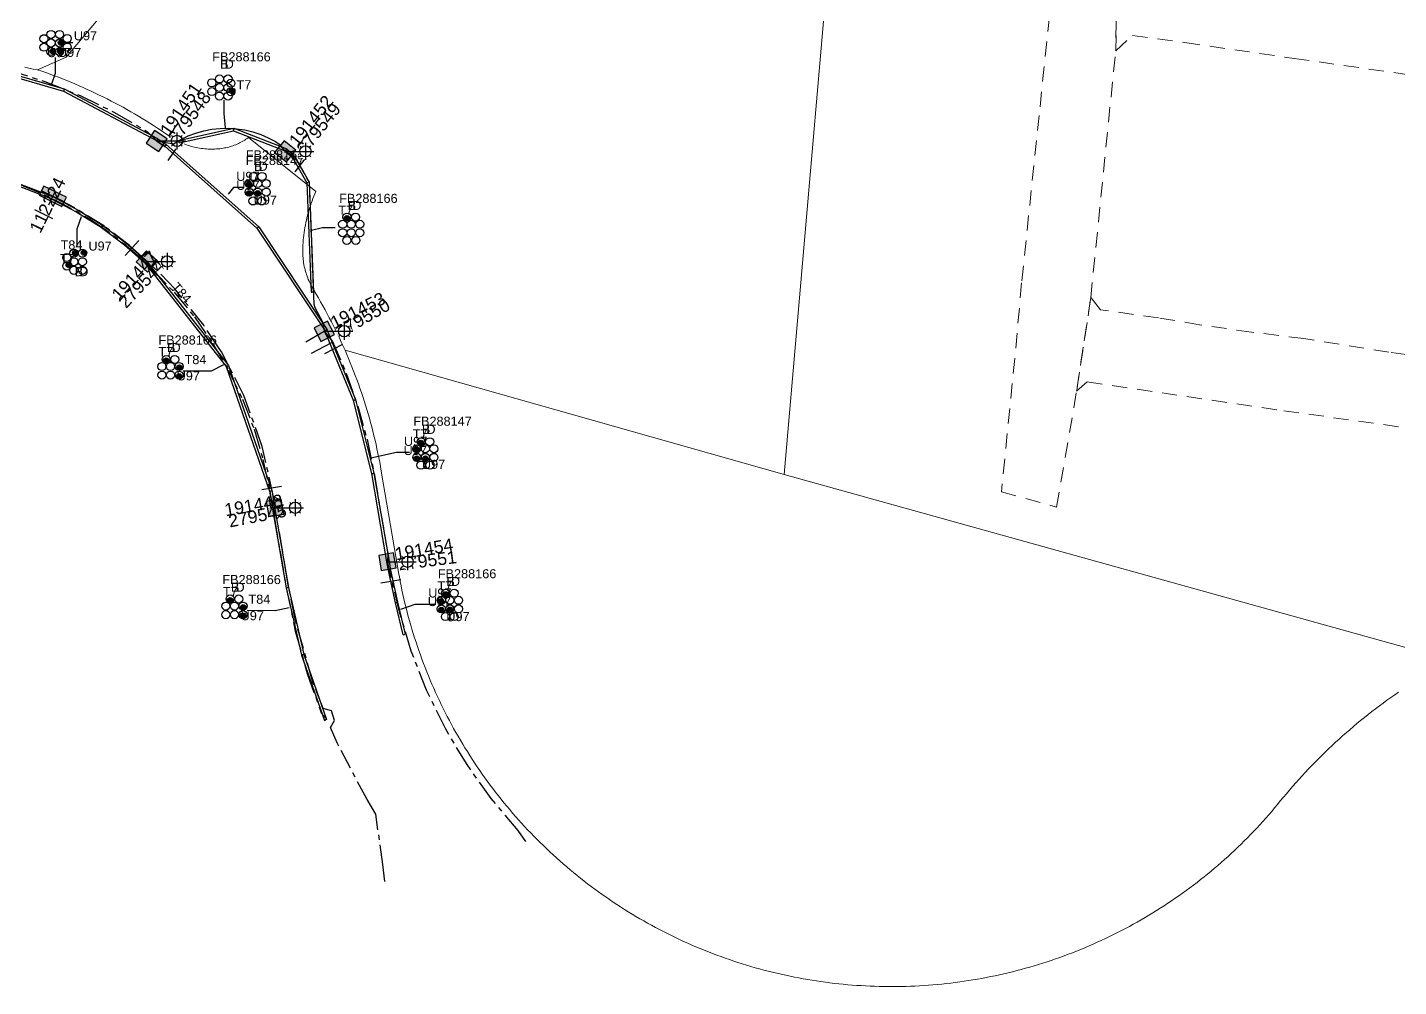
# Model space of a CAD drawing. Header units: metres. Extents: x 307635 to 308805, y 6256169 to 6257356.
# Drawn here: x 308078.3 to 308350.4, y 6256180.2 to 6256370.6 of the extents above; entities that cross this region are included whole.
import ezdxf
from ezdxf.enums import TextEntityAlignment as Align

# ---------------------------------------------------------------- set-up
doc = ezdxf.new("R2010")
doc.units = ezdxf.units.M
for name, pattern in [('Cable Exist UG', [7, 4, -1, 1, -1]), ('Dash', [5, 3, -2]), ('DASHED', [19.05, 12.7, -6.35])]:
    doc.linetypes.add(name, pattern=pattern)
doc.layers.get('0').update_dxf_attribs({"color": 6})
doc.layers.get('Defpoints').update_dxf_attribs({"color": 250})
for name, color, linetype, lineweight in [('Cadastre Developer_SP_EXT', 98, 'Continuous', 15), ('Cadastre Land Parcels_SP_EXT', 118, 'Continuous', 15), ('Mains_LV_EXT', 163, 'Continuous', 25), ('Mains_SL_EXT', 131, 'Continuous', 25)]:
    doc.layers.add(name, color=color, linetype=linetype, lineweight=lineweight)
for name, color, linetype in [('Duct_SP_EXT', 30, 'Continuous'), ('Equip_SP_SL_EXT', 7, 'Continuous'), ('SupportsUG_SP_LV_EXT', 7, 'Continuous'), ('SupportsUG_SP_LV_SL_EXT', 7, 'Continuous')]:
    doc.layers.add(name, color=color, linetype=linetype)
doc.layers.add('UNKNOWN_FEATURES', color=1, linetype='DASHED', plot=False)
doc.styles.add('COLUMN_LABEL', font='arial.ttf', dxfattribs={"height": 2})
doc.styles.add('iecARIAL', font='arial.ttf', dxfattribs={"height": 2})
doc.styles.add('POLE_LABEL', font='arial.ttf', dxfattribs={"height": 2})
doc.styles.add('SL_LABEL', font='arial.ttf', dxfattribs={"height": 2})
doc.styles.get("Standard").update_dxf_attribs({"font": 'arial.ttf'})

# ---------------------------------------------------------------- blocks, each defined once
blk = doc.blocks.new('COLUMN_EXT')
blk.add_hatch(color=256).paths.add_polyline_path([(1.5, -1.5), (1.5, 1.5), (-1.5, 1.5), (-1.5, -1.5)])
blk.add_lwpolyline([(1.5, 1.5), (-1.5, 1.5), (-1.5, -1.5), (1.5, -1.5)], close=True)
at = {"layer": 'Defpoints', "flags": 128}
for points in [[(0, 0), (0, -2)], [(2, -4), (-2, -4)]]:
    blk.add_lwpolyline(points, dxfattribs=at)
at = {"flags": 9}
for tag, style, p in [('STRUCTURE_PLANT_NUMBER', 'POLE_LABEL', (-1.81, -0.03)), ('STREET_CODE', 'COLUMN_LABEL', (-1.81, 0.2))]:
    blk.add_attdef(tag, text='', height=0.2, rotation=180, dxfattribs=dict(at, style=style)).set_placement(p, align=Align.MIDDLE_LEFT)
for tag, p in [('COLUMN_TYPE', (-1.81, 0.4)), ('STREETNAME', (-1.81, 1.6)), ('OWNED_BY', (-1.81, 0.6)), ('LOCATION', (-1.81, 1.4)), ('SUBURB', (-1.81, 1.8)), ('LEGEND', (-1.81, 1.2)), ('USAGE', (-1.81, 1)), ('NOTES', (-1.81, 2)), ('STATE', (-1.81, 0.8))]:
    blk.add_attdef(tag, text='', height=0.2, rotation=180, dxfattribs=at).set_placement(p, align=Align.MIDDLE_LEFT)
at = {"flags": 1}
blk.add_attdef('Z', (-1.81, 2.35), '', height=0.2, rotation=180, dxfattribs=at)
at = {"style": 'COLUMN_LABEL', "width": 0.9, "flags": 8}
blk.add_attdef('ASSET_NUM', text='', height=2, rotation=270, dxfattribs=at).set_placement((2, -4), align=Align.MIDDLE_LEFT)
blk = doc.blocks.new('PILLAR_EXT')
blk.add_hatch(color=256).paths.add_polyline_path([(2.5, -1), (2.5, 1), (-2.5, 1), (-2.5, -1)])
for p, q in [((2.5, 0), (-2.5, 0)), ((0, -1), (0, 1))]:
    blk.add_line(p, q)
at = {"ltscale": 10}
blk.add_line((-2.5, 0), (2.5, 0), dxfattribs=at)
blk.add_lwpolyline([(2.5, 1), (1.25, 1), (-1.25, 1), (-2.5, 1), (-2.5, -1), (2.5, -1)], close=True)
at = {"layer": 'Defpoints'}
for p, q in [((0, 0), (0, -2)), ((2, -4), (-2, -4))]:
    blk.add_line(p, q, dxfattribs=at)
for tag, p, flags in [('SUPPORT_TYPE', (0, 0.6), 9), ('STREETNAME', (0, 1.8), 9), ('OWNED_BY', (0, 0.2), 9), ('LOCATION', (0, 1.2), 9), ('SUBURB', (0, 2), 1), ('LEGEND', (0, 1), 9), ('PARENT', (0, 1.6), 9), ('USAGE', (0, 0.8), 9), ('NOTES', (0, 1.4), 9), ('STATE', (0, 0.4), 9)]:
    blk.add_attdef(tag, p, '', height=0.2, rotation=180, dxfattribs=dict(flags=flags))
at = {"width": 0.9, "flags": 8}
blk.add_attdef('ASSET_NUM', text='', height=2, rotation=270, dxfattribs=at).set_placement((2, -4), align=Align.MIDDLE_LEFT)
blk = doc.blocks.new('DUCT_EXT')
blk.add_circle((0, 0.8), 0.8)
at = {"flags": 1}
blk.add_attdef('Z', (0, 0), '', height=0.2, dxfattribs=at)
at = {"flags": 9}
for tag, p in [('DUCT_CODE', (0, 0)), ('XSECT_TYPE', (0, -0.2)), ('STATE', (0, -0.6)), ('FB_REFERENCE', (0, -0.4)), ('NOTES', (0, -0.8))]:
    blk.add_attdef(tag, text='', height=0.2, dxfattribs=at).set_placement(p, align=Align.MIDDLE_LEFT)
blk = doc.blocks.new('SL_LANTERN_EXT')
at = {"flags": 9}
for tag, p in [('LRATECODE', (-7.4, 0)), ('LOUTREACHVOCAB', (-7.2, 0)), ('LOUTREACH', (-7, 0)), ('LANTNUMBER', (-6.6, 0)), ('LNEW', (-6.4, 0)), ('LMASTVOCAB', (-6.2, 0)), ('LMAST', (-6, 0)), ('LLAMPVOCAB', (-5.8, 0)), ('LLAMP', (-5.6, 0)), ('LEXIST', (-5.4, 0)), ('LCHARGE3PERCENT', (-5.2, 0)), ('LCHARGE3', (-5, 0)), ('LCHARGE2PERCENT', (-4.8, 0)), ('LCHARGE2', (-4.6, 0)), ('LCHARGE1PERCENT', (-4.4, 0)), ('LCHARGE1', (-4.2, 0)), ('LCATEGORY', (-4, 0)), ('LBRACKETVOCAB', (-3.8, 0)), ('LBRACKET', (-3.6, 0)), ('LKINGHEIGHT', (-3.4, 0)), ('CREPLACE', (-3.2, 0)), ('CREMOVE', (-3, 0)), ('CNUMBER', (-2.8, 0)), ('CNEW', (-2.6, 0)), ('CEXIST', (-2.4, 0)), ('USAGE', (-2.2, 0)), ('STATE', (-2, 0)), ('OWNED_BY', (-1.8, 0)), ('ORIENTATION', (-1.6, 0)), ('OPERATING_VOLTAGE', (-1.4, 0)), ('NO_PHASES', (-1.2, 0)), ('LANTERN_TYPE', (-1, 0)), ('LANTERN_PURPOSE', (-0.8, 0)), ('CONTROL_TYPE', (-0.6, 0)), ('CONSTRUCTED_VOLTAGE', (-0.4, 0))]:
    blk.add_attdef(tag, text='', height=0.001, rotation=270, dxfattribs=at).set_placement(p, align=Align.MIDDLE_LEFT)
at = {"style": 'SL_LABEL', "flags": 9}
blk.add_attdef('STREET_CODE', text='', height=0.001, rotation=270, dxfattribs=at).set_placement((0, 0), align=Align.MIDDLE_LEFT)
at = {"flags": 1}
blk.add_attdef('Z', (0, 0), '', height=0.001, rotation=270, dxfattribs=at)
at = {"width": 0.9}
blk.add_attdef('LNUMBER', text='', height=1, dxfattribs=at).set_placement((7, -1), align=Align.MIDDLE_LEFT)
at = {"flags": 9}
for tag, p in [('LREMOVE', (0, -7.6)), ('LREPLACE', (0, -7.8)), ('LTYPE', (0, -8)), ('LTYPEVOCAB', (0, -8.2)), ('LEGEND', (0, -8.4)), ('SUBURB', (0, -8.6)), ('STREETNAME', (0, -8.8)), ('LOCATION', (0, -9)), ('NOTES', (0, -9.2)), ('MAINTAINED_BY', (0, -9.86))]:
    blk.add_attdef(tag, text='', height=0.001, dxfattribs=at).set_placement(p, align=Align.MIDDLE_LEFT)
blk.add_attdef('OPERATED_BY', (0, -9.61), '', height=0.001, dxfattribs=at)
blk.add_wipeout([(5.69, 0), (5.06, -1.06), (4, -1.69), (2.94, -1.06), (2.31, 0), (2.94, 1.06), (4, 1.69), (5.06, 1.06)])
for p, q in [((0, 0), (4, 0)), ((2.94, 1.06), (3.2, 0.8)), ((4, 1.69), (4, 0)), ((5.06, 1.06), (4.8, 0.8)), ((2.94, -1.06), (3.2, -0.8)), ((4, 0), (5.69, 0)), ((4, 0), (4, -1.69)), ((5.06, -1.06), (4.8, -0.8))]:
    blk.add_line(p, q)
blk.add_circle((4, 0), 1.12)
blk = doc.blocks.new('CABLE_LARGE_EXT')
h = blk.add_hatch(color=256)
edge = h.paths.add_edge_path()
edge.add_arc((0, 0.55), 0.55, 0, 360)
blk.add_circle((0, 0.55), 0.55)
at = {"flags": 1}
blk.add_attdef('Z', (0, 0), '', height=0.2, dxfattribs=at)
at = {"flags": 9}
for tag, p in [('COND_CODE', (0, 0)), ('STATE', (0, -0.4)), ('XSECT_SIZE', (0, -0.6)), ('FB_REFERENCE', (0, -0.2)), ('NOTES', (0, -0.8))]:
    blk.add_attdef(tag, text='', height=0.2, dxfattribs=at).set_placement(p, align=Align.MIDDLE_LEFT)

msp = doc.modelspace()

# ---------------------------------------------------------------- linework, layer by layer
at = {"layer": 'Cadastre Developer_SP_EXT', "linetype": 'Dash'}
for points in [[(308285.34, 6256416.3), (308282.12, 6256382.68), (308279.04, 6256353.11), (308275.56, 6256319.85), (308274.22, 6256304.86), (308271.55, 6256278.36), (308282.52, 6256275.35), (308286.5, 6256298.5), (308289.29, 6256316.96), (308294.23, 6256365.95), (308294.7, 6256386.5), (308298.78, 6256414.31), (308285.34, 6256416.3)], [(308410.34, 6256367.48), (308397.01, 6256369.37), (308388.65, 6256370.51), (308369.91, 6256373.12), (308332.97, 6256378.47), (308297.24, 6256383.62), (308294.7, 6256386.5), (308294.23, 6256365.95), (308297.58, 6256368.97), (308307.95, 6256367.56), (308329.63, 6256364.42), (308401.64, 6256354.17), (308410.34, 6256367.48)], [(308386.83, 6256282.65), (308390.25, 6256303.46), (308386.57, 6256300.98), (308348.43, 6256306.13), (308331.57, 6256308.81), (308321.2, 6256310.08), (308310.89, 6256311.55), (308302.73, 6256312.89), (308291.22, 6256314.53), (308289.29, 6256316.96), (308286.48, 6256298.34), (308288.59, 6256300.21), (308327.58, 6256294.47), (308383.2, 6256286.74), (308386.83, 6256282.65)]]:
    msp.add_lwpolyline(points, close=True, dxfattribs=at)
at = {"layer": 'Cadastre Land Parcels_SP_EXT', "linetype": 'Continuous'}
for points in [[(308077.77, 6256362.68), (308078.61, 6256362.49), (308079.45, 6256362.31), (308080.28, 6256362.13), (308085.97, 6256364.66), (308094.47, 6256374.7), (308101.05, 6256384.63), (308104.13, 6256390.84), (308110.31, 6256402.62), (308120.25, 6256418.14), (308126.66, 6256422.46), (308135.45, 6256423.76), (308145.2, 6256422.71), (308149.56, 6256417.03), (308155.01, 6256435.64), (308155.01, 6256435.64), (308094.84, 6256444.57), (308096.57, 6256456.38), (308056.78, 6256462.31)], [(308094.47, 6256374.7), (308085.97, 6256364.66), (308080.28, 6256362.13), (308081.13, 6256361.88), (308081.97, 6256361.59), (308082.8, 6256361.29), (308083.63, 6256360.99), (308084.45, 6256360.67), (308085.28, 6256360.35), (308086.1, 6256360.03), (308086.92, 6256359.69), (308087.73, 6256359.35), (308088.55, 6256359), (308089.36, 6256358.65), (308090.16, 6256358.28), (308090.96, 6256357.91), (308091.77, 6256357.54), (308092.56, 6256357.15), (308093.35, 6256356.76), (308094.15, 6256356.37), (308094.93, 6256355.96), (308095.71, 6256355.55), (308096.49, 6256355.14), (308097.27, 6256354.71), (308098.04, 6256354.28), (308098.81, 6256353.84), (308099.57, 6256353.4), (308100.33, 6256352.95), (308101.09, 6256352.49), (308101.84, 6256352.03), (308102.59, 6256351.56), (308103.34, 6256351.08), (308104.08, 6256350.59), (308104.82, 6256350.1), (308105.55, 6256349.61), (308106.27, 6256349.11), (308106.55, 6256348.92), (308106.84, 6256348.73), (308107.12, 6256348.56), (308107.41, 6256348.39), (308107.71, 6256348.22), (308108, 6256348.06), (308108.31, 6256347.91), (308108.61, 6256347.77), (308108.92, 6256347.63), (308109.23, 6256347.5), (308109.54, 6256347.38), (308109.86, 6256347.27), (308110.18, 6256347.16), (308110.5, 6256347.06), (308110.82, 6256346.96), (308111.15, 6256346.88), (308111.48, 6256346.8), (308111.8, 6256346.72), (308112.13, 6256346.66), (308112.47, 6256346.6), (308112.8, 6256346.55), (308113.13, 6256346.51), (308113.47, 6256346.48), (308113.81, 6256346.45), (308114.14, 6256346.43), (308114.48, 6256346.42), (308114.81, 6256346.41), (308115.15, 6256346.42), (308115.49, 6256346.43), (308115.82, 6256346.44), (308116.16, 6256346.47), (308116.5, 6256346.5), (308116.83, 6256346.54), (308117.12, 6256346.59), (308117.4, 6256346.64), (308117.68, 6256346.69), (308117.97, 6256346.76), (308118.25, 6256346.83), (308118.53, 6256346.9), (308118.8, 6256346.99), (308119.08, 6256347.08), (308119.35, 6256347.18), (308119.62, 6256347.28), (308119.89, 6256347.4), (308120.15, 6256347.51), (308120.41, 6256347.64), (308120.67, 6256347.77), (308120.92, 6256347.91), (308121.17, 6256348.05), (308121.42, 6256348.21), (308121.66, 6256348.36), (308121.9, 6256348.53), (308122.14, 6256348.7), (308135.5, 6256337.99), (308135.31, 6256337.53), (308135.12, 6256337.07), (308134.94, 6256336.61), (308134.77, 6256336.14), (308134.6, 6256335.67), (308134.45, 6256335.19), (308134.3, 6256334.72), (308134.15, 6256334.24), (308134.02, 6256333.76), (308133.89, 6256333.28), (308133.77, 6256332.79), (308133.66, 6256332.31), (308133.55, 6256331.82), (308133.46, 6256331.33), (308133.37, 6256330.84), (308133.29, 6256330.35), (308133.22, 6256329.86), (308133.15, 6256329.36), (308133.09, 6256328.87), (308133.04, 6256328.37), (308133, 6256327.87), (308132.97, 6256327.37), (308132.94, 6256326.88), (308132.93, 6256326.53), (308132.92, 6256326.19), (308132.93, 6256325.85), (308132.94, 6256325.51), (308132.96, 6256325.17), (308132.99, 6256324.83), (308133.02, 6256324.49), (308133.06, 6256324.15), (308133.11, 6256323.81), (308133.17, 6256323.48), (308133.24, 6256323.14), (308133.31, 6256322.81), (308133.39, 6256322.48), (308133.48, 6256322.15), (308133.58, 6256321.82), (308133.68, 6256321.49), (308133.79, 6256321.17), (308133.91, 6256320.85), (308134.03, 6256320.53), (308134.17, 6256320.22), (308134.31, 6256319.91), (308134.45, 6256319.6), (308134.61, 6256319.29), (308134.77, 6256318.99), (308134.93, 6256318.7), (308135.11, 6256318.4), (308135.57, 6256317.63), (308136.03, 6256316.86), (308136.47, 6256316.08), (308136.92, 6256315.31), (308137.35, 6256314.52), (308137.78, 6256313.73), (308138.2, 6256312.94), (308138.62, 6256312.15), (308139.02, 6256311.35), (308139.42, 6256310.54), (308139.82, 6256309.74), (308140.2, 6256308.93), (308140.58, 6256308.12), (308140.95, 6256307.3), (308141.32, 6256306.48), (308228.43, 6256281.82), (308240.68, 6256422.93)], [(308352.79, 6256406.29), (308337.96, 6256408.49), (308323.14, 6256410.69), (308308.31, 6256412.89), (308288.5, 6256415.83), (308240.68, 6256422.93), (308228.43, 6256281.82), (308360.83, 6256244.98)], [(308360.83, 6256244.98), (308228.43, 6256281.82), (308141.32, 6256306.48), (308141.67, 6256305.66), (308142.03, 6256304.83), (308142.37, 6256304.01), (308142.7, 6256303.18), (308143.03, 6256302.34), (308143.35, 6256301.5), (308143.67, 6256300.66), (308143.97, 6256299.82), (308144.27, 6256298.97), (308144.56, 6256298.13), (308144.85, 6256297.28), (308145.12, 6256296.42), (308145.39, 6256295.57), (308145.65, 6256294.71), (308145.91, 6256293.85), (308146.15, 6256292.99), (308146.39, 6256292.12), (308146.62, 6256291.26), (308146.85, 6256290.39), (308147.06, 6256289.52), (308147.27, 6256288.65), (308147.47, 6256287.77), (308147.66, 6256286.9), (308147.85, 6256286.02), (308148.03, 6256285.14), (308148.2, 6256284.26), (308148.36, 6256283.38), (308148.51, 6256282.49), (308151.79, 6256263.23), (308151.94, 6256262.36), (308152.1, 6256261.48), (308152.27, 6256260.6), (308152.44, 6256259.73), (308152.62, 6256258.86), (308152.81, 6256257.99), (308153.01, 6256257.12), (308153.21, 6256256.25), (308153.42, 6256255.38), (308153.65, 6256254.52), (308153.87, 6256253.66), (308154.11, 6256252.8), (308154.35, 6256251.94), (308154.6, 6256251.09), (308154.86, 6256250.23), (308155.13, 6256249.38), (308155.4, 6256248.53), (308155.69, 6256247.69), (308155.97, 6256246.85), (308156.27, 6256246.01), (308156.58, 6256245.17), (308156.89, 6256244.33), (308157.21, 6256243.5), (308157.53, 6256242.67), (308157.87, 6256241.85), (308158.21, 6256241.02), (308158.56, 6256240.2), (308158.92, 6256239.38), (308159.28, 6256238.57), (308159.65, 6256237.76), (308160.03, 6256236.95), (308160.41, 6256236.15), (308160.81, 6256235.35), (308161.2, 6256234.55), (308161.61, 6256233.76), (308162.03, 6256232.97), (308162.45, 6256232.19), (308162.87, 6256231.4), (308163.31, 6256230.63), (308163.75, 6256229.85), (308164.2, 6256229.08), (308164.66, 6256228.32), (308165.12, 6256227.55), (308165.59, 6256226.8), (308166.06, 6256226.04), (308166.55, 6256225.29), (308167.04, 6256224.55), (308167.53, 6256223.81), (308168.04, 6256223.07), (308168.55, 6256222.34), (308169.06, 6256221.62), (308169.58, 6256220.89), (308170.11, 6256220.18), (308170.65, 6256219.46), (308171.19, 6256218.76), (308171.74, 6256218.05), (308172.29, 6256217.36), (308172.85, 6256216.66), (308173.42, 6256215.98), (308173.99, 6256215.29), (308174.57, 6256214.62), (308175.16, 6256213.94), (308175.75, 6256213.28), (308176.34, 6256212.61), (308176.95, 6256211.96), (308177.55, 6256211.31), (308178.17, 6256210.66), (308178.79, 6256210.02), (308179.41, 6256209.39), (308180.05, 6256208.76), (308180.68, 6256208.14), (308181.33, 6256207.52), (308181.98, 6256206.91), (308182.63, 6256206.3), (308183.29, 6256205.7), (308183.95, 6256205.11), (308184.62, 6256204.52), (308185.3, 6256203.94), (308185.98, 6256203.37), (308186.66, 6256202.8), (308187.35, 6256202.23), (308188.05, 6256201.68), (308188.75, 6256201.12), (308189.45, 6256200.58), (308190.16, 6256200.04), (308190.88, 6256199.51), (308191.6, 6256198.99), (308192.32, 6256198.47), (308193.05, 6256197.96), (308193.78, 6256197.45), (308194.52, 6256196.95), (308195.26, 6256196.46), (308196.01, 6256195.97), (308196.76, 6256195.49), (308197.52, 6256195.02), (308198.28, 6256194.55), (308199.04, 6256194.1), (308199.81, 6256193.64), (308200.58, 6256193.2), (308201.36, 6256192.76), (308202.14, 6256192.33), (308202.92, 6256191.91), (308203.71, 6256191.49), (308204.5, 6256191.08), (308205.29, 6256190.68), (308206.09, 6256190.28), (308206.89, 6256189.89), (308207.7, 6256189.51), (308208.51, 6256189.14), (308209.32, 6256188.77), (308210.13, 6256188.41), (308210.95, 6256188.06), (308211.77, 6256187.72), (308212.6, 6256187.38), (308213.42, 6256187.05), (308214.25, 6256186.73), (308215.09, 6256186.41), (308215.92, 6256186.11), (308216.76, 6256185.81), (308217.6, 6256185.51), (308218.45, 6256185.23), (308219.29, 6256184.95), (308220.14, 6256184.68), (308220.99, 6256184.42), (308221.85, 6256184.17), (308222.7, 6256183.92), (308223.56, 6256183.68), (308224.42, 6256183.45), (308225.28, 6256183.23), (308226.15, 6256183.01), (308227.01, 6256182.8), (308227.88, 6256182.6), (308228.75, 6256182.41), (308229.62, 6256182.23), (308230.49, 6256182.05), (308231.37, 6256181.88), (308232.24, 6256181.72), (308233.12, 6256181.57), (308234, 6256181.42), (308234.88, 6256181.28), (308235.76, 6256181.15), (308236.64, 6256181.03), (308237.53, 6256180.92), (308238.41, 6256180.81), (308239.3, 6256180.72), (308240.18, 6256180.62), (308241.07, 6256180.54), (308241.96, 6256180.47), (308242.84, 6256180.4), (308243.73, 6256180.35), (308244.62, 6256180.3), (308245.51, 6256180.25), (308246.4, 6256180.22), (308247.29, 6256180.19), (308248.18, 6256180.18), (308249.07, 6256180.17), (308249.96, 6256180.16), (308250.85, 6256180.17), (308251.74, 6256180.18), (308252.63, 6256180.21), (308252.63, 6256180.21), (308253.52, 6256180.24), (308254.41, 6256180.27), (308255.3, 6256180.32), (308256.19, 6256180.37), (308257.08, 6256180.44), (308257.97, 6256180.5), (308258.86, 6256180.58), (308259.74, 6256180.67), (308260.63, 6256180.76), (308261.51, 6256180.86), (308262.4, 6256180.97), (308263.28, 6256181.09), (308264.16, 6256181.22), (308265.04, 6256181.35), (308265.92, 6256181.49), (308266.8, 6256181.64), (308267.67, 6256181.8), (308268.55, 6256181.96), (308269.42, 6256182.14), (308270.3, 6256182.32), (308271.17, 6256182.5), (308272.03, 6256182.7), (308272.9, 6256182.91), (308273.77, 6256183.12), (308274.63, 6256183.34), (308275.49, 6256183.56), (308276.35, 6256183.8), (308277.21, 6256184.04), (308278.06, 6256184.29), (308278.91, 6256184.55), (308279.76, 6256184.82), (308280.61, 6256185.09), (308281.46, 6256185.37), (308282.3, 6256185.66), (308283.14, 6256185.96), (308283.98, 6256186.26), (308284.81, 6256186.57), (308285.64, 6256186.89), (308286.47, 6256187.21), (308287.3, 6256187.55), (308288.12, 6256187.89), (308288.94, 6256188.24), (308289.75, 6256188.59), (308290.57, 6256188.96), (308291.38, 6256189.33), (308292.19, 6256189.7), (308292.99, 6256190.09), (308293.79, 6256190.48), (308294.58, 6256190.88), (308295.38, 6256191.28), (308296.17, 6256191.7), (308296.95, 6256192.12), (308297.73, 6256192.55), (308298.51, 6256192.98), (308299.28, 6256193.42), (308300.05, 6256193.87), (308300.82, 6256194.32), (308301.58, 6256194.79), (308302.34, 6256195.26), (308303.09, 6256195.73), (308303.84, 6256196.21), (308304.58, 6256196.7), (308305.32, 6256197.2), (308306.06, 6256197.7), (308306.79, 6256198.21), (308307.52, 6256198.73), (308308.24, 6256199.25), (308308.96, 6256199.78), (308309.67, 6256200.31), (308310.38, 6256200.85), (308311.08, 6256201.4), (308311.78, 6256201.95), (308312.47, 6256202.51), (308313.16, 6256203.08), (308313.84, 6256203.65), (308314.52, 6256204.23), (308315.19, 6256204.81), (308315.85, 6256205.41), (308316.52, 6256206), (308317.17, 6256206.6), (308317.82, 6256207.21), (308318.47, 6256207.83), (308319.11, 6256208.45), (308319.74, 6256209.07), (308320.37, 6256209.7), (308320.99, 6256210.34), (308321.61, 6256210.98), (308322.22, 6256211.63), (308322.83, 6256212.29), (308323.43, 6256212.94), (308324.02, 6256213.61), (308324.61, 6256214.28), (308325.19, 6256214.95), (308325.77, 6256215.63), (308326.34, 6256216.32), (308326.9, 6256217.01), (308327.5, 6256217.74), (308328.1, 6256218.46), (308328.71, 6256219.18), (308329.33, 6256219.89), (308329.95, 6256220.6), (308330.58, 6256221.3), (308331.21, 6256222), (308331.85, 6256222.69), (308332.5, 6256223.37), (308333.15, 6256224.05), (308333.8, 6256224.73), (308334.47, 6256225.4), (308335.13, 6256226.06), (308335.81, 6256226.72), (308336.49, 6256227.37), (308337.17, 6256228.02), (308337.86, 6256228.66), (308338.56, 6256229.3), (308339.26, 6256229.92), (308339.96, 6256230.55), (308340.68, 6256231.16), (308341.39, 6256231.78), (308342.11, 6256232.38), (308342.84, 6256232.98), (308343.57, 6256233.57), (308344.31, 6256234.16), (308345.05, 6256234.74), (308345.8, 6256235.32), (308346.55, 6256235.88), (308347.3, 6256236.45), (308348.06, 6256237), (308348.83, 6256237.55), (308349.6, 6256238.09), (308350.37, 6256238.63)]]:
    msp.add_lwpolyline(points, dxfattribs=at)
at = {"layer": 'Duct_SP_EXT'}
for p, q in [((308085.5, 6256357.88), (308065.41, 6256363.68)), ((308085.68, 6256358.33), (308065.54, 6256364.14)), ((308085.5, 6256357.88), (308085.59, 6256358.1)), ((308085.68, 6256358.33), (308085.59, 6256358.1)), ((308119.22, 6256350.06), (308119.24, 6256350.31)), ((308119.26, 6256350.56), (308119.24, 6256350.31)), ((308070.43, 6256341.41), (308083.12, 6256336.56)), ((308070.57, 6256341.87), (308083.29, 6256337.01)), ((308133.73, 6256339.72), (308133.97, 6256339.79)), ((308133.73, 6256339.72), (308134.59, 6256318.01)), ((308134.21, 6256339.85), (308133.97, 6256339.79)), ((308134.21, 6256339.85), (308135.07, 6256318.03)), ((308083.09, 6256336.57), (308083.2, 6256336.78)), ((308083.09, 6256336.57), (308088.13, 6256333.91)), ((308083.12, 6256336.56), (308083.2, 6256336.78)), ((308083.29, 6256337.01), (308083.2, 6256336.78)), ((308083.31, 6256336.99), (308083.2, 6256336.78)), ((308083.31, 6256336.99), (308088.37, 6256334.32)), ((308088.13, 6256333.91), (308088.25, 6256334.11)), ((308088.13, 6256333.91), (308092.96, 6256330.89)), ((308088.37, 6256334.32), (308088.25, 6256334.11)), ((308088.37, 6256334.32), (308093.22, 6256331.3)), ((308092.96, 6256330.89), (308093.09, 6256331.09)), ((308092.96, 6256330.89), (308093.09, 6256331.09)), ((308092.96, 6256330.89), (308092.96, 6256330.89)), ((308092.96, 6256330.89), (308092.97, 6256330.89)), ((308092.97, 6256330.89), (308093.1, 6256331.08)), ((308092.97, 6256330.88), (308093.12, 6256331.07)), ((308092.97, 6256330.89), (308092.98, 6256330.88)), ((308092.98, 6256330.88), (308092.97, 6256330.88)), ((308092.98, 6256330.88), (308093.12, 6256331.07)), ((308093.22, 6256331.3), (308093.09, 6256331.09)), ((308093.22, 6256331.29), (308093.09, 6256331.09)), ((308093.24, 6256331.28), (308093.1, 6256331.08)), ((308093.25, 6256331.27), (308093.12, 6256331.07)), ((308093.26, 6256331.27), (308093.12, 6256331.07)), ((308093.22, 6256331.3), (308093.22, 6256331.29)), ((308093.22, 6256331.29), (308093.24, 6256331.28)), ((308093.24, 6256331.28), (308093.25, 6256331.27)), ((308093.25, 6256331.27), (308093.26, 6256331.27)), ((308093.26, 6256331.27), (308097.85, 6256327.8)), ((308123.82, 6256330.69), (308124, 6256330.85)), ((308124.19, 6256331.01), (308124, 6256330.85)), ((308134.59, 6256318.01), (308134.83, 6256318.02)), ((308135.07, 6256318.03), (308134.83, 6256318.02)), ((308117.76, 6256303.23), (308117.97, 6256303.35)), ((308118.18, 6256303.46), (308117.97, 6256303.35)), ((308143, 6256296.51), (308143.23, 6256296.59)), ((308146.64, 6256282), (308143, 6256296.51)), ((308143.46, 6256296.66), (308143.23, 6256296.59)), ((308147.11, 6256282.1), (308143.46, 6256296.66)), ((308146.64, 6256282.01), (308146.88, 6256282.05)), ((308146.64, 6256282), (308146.88, 6256282.05)), ((308146.64, 6256282.01), (308146.64, 6256282)), ((308147.11, 6256282.1), (308146.88, 6256282.05)), ((308147.12, 6256282.09), (308146.88, 6256282.05)), ((308147.12, 6256282.09), (308147.11, 6256282.1)), ((308129.62, 6256259.29), (308129.86, 6256259.33)), ((308129.62, 6256259.29), (308129.86, 6256259.33)), ((308129.62, 6256259.29), (308129.62, 6256259.29)), ((308129.62, 6256259.29), (308132.68, 6256245.93)), ((308130.09, 6256259.38), (308129.86, 6256259.33)), ((308130.09, 6256259.37), (308129.86, 6256259.33)), ((308130.09, 6256259.37), (308130.09, 6256259.38)), ((308130.09, 6256259.38), (308133.14, 6256246.07)), ((308151.33, 6256256.36), (308151.56, 6256256.41)), ((308152.87, 6256250), (308151.33, 6256256.36)), ((308151.8, 6256256.47), (308151.56, 6256256.41)), ((308153.34, 6256250.11), (308151.8, 6256256.47)), ((308152.87, 6256250), (308153.11, 6256250.06)), ((308153.34, 6256250.11), (308153.11, 6256250.06)), ((308132.68, 6256245.93), (308132.91, 6256246)), ((308132.68, 6256245.93), (308137.22, 6256233.01)), ((308133.14, 6256246.07), (308132.91, 6256246)), ((308133.14, 6256246.07), (308137.67, 6256233.17)), ((308137.22, 6256233.01), (308137.44, 6256233.09)), ((308137.67, 6256233.17), (308137.44, 6256233.09))]:
    msp.add_line(p, q, dxfattribs=at)
for points in [[(308087.34, 6256367.52), (308085.61, 6256367.52)], [(308083.79, 6256364.6), (308083.79, 6256361.44), (308083.06, 6256359.29)], [(308117.27, 6256356.14), (308117.27, 6256353.5), (308117.52, 6256350.61)], [(308121.31, 6256338.8), (308119.18, 6256338.8), (308118.15, 6256337.5)], [(308123.89, 6256335.42), (308123.89, 6256337.08)], [(308088.17, 6256326.98), (308088.17, 6256330.6), (308089.01, 6256333.06)], [(308139.38, 6256330.77), (308136.83, 6256330.77), (308134.69, 6256330.29)], [(308109.23, 6256302.42), (308114.79, 6256302.39), (308117.29, 6256303.65)], [(308154.09, 6256286.18), (308151.54, 6256286.18), (308146.42, 6256285.05)], [(308157.25, 6256282.93), (308157.25, 6256284.34)], [(308159.35, 6256256.03), (308155.2, 6256256.03), (308152.33, 6256255.05)], [(308121.92, 6256254.86), (308127.48, 6256254.84), (308130.26, 6256255.45)], [(308162.1, 6256252.71), (308162.1, 6256254.31)]]:
    msp.add_lwpolyline(points, dxfattribs=at)

# ---------------------------------------------------------------- block references
at = {"layer": 'Duct_SP_EXT', "rotation": 90}
for name, p in [('DUCT_EXT', (308083.78, 6256369.18)), ('DUCT_EXT', (308085.48, 6256369.18)), ('DUCT_EXT', (308082.38, 6256368.33)), ('DUCT_EXT', (308082.38, 6256366.63)), ('DUCT_EXT', (308083.78, 6256367.48)), ('DUCT_EXT', (308085.48, 6256367.48)), ('DUCT_EXT', (308083.78, 6256365.78)), ('DUCT_EXT', (308085.48, 6256365.78)), ('CABLE_LARGE_EXT', (308085.48, 6256365.78)), ('DUCT_EXT', (308117.2, 6256360.34)), ('DUCT_EXT', (308117.2, 6256358.64)), ('DUCT_EXT', (308118.9, 6256360.34)), ('DUCT_EXT', (308118.9, 6256358.64)), ('DUCT_EXT', (308119.47, 6256359.49)), ('DUCT_EXT', (308117.2, 6256356.94)), ('DUCT_EXT', (308118.9, 6256356.94)), ('DUCT_EXT', (308119.47, 6256357.79)), ('DUCT_EXT', (308088.31, 6256325.75)), ('DUCT_EXT', (308090.01, 6256325.75)), ('DUCT_EXT', (308086.91, 6256324.9)), ('DUCT_EXT', (308086.91, 6256323.2)), ('DUCT_EXT', (308088.31, 6256324.05)), ('DUCT_EXT', (308090.01, 6256324.05)), ('DUCT_EXT', (308088.31, 6256322.35)), ('DUCT_EXT', (308090.01, 6256322.35))]:
    msp.add_blockref(name, p, dxfattribs=at)
at = {"layer": 'Duct_SP_EXT'}
for name, p in [('CABLE_LARGE_EXT', (308084.97, 6256367)), ('DUCT_EXT', (308086.19, 6256367.57)), ('DUCT_EXT', (308086.19, 6256365.87)), ('CABLE_LARGE_EXT', (308083.36, 6256365.28)), ('DUCT_EXT', (308114.89, 6256358.77)), ('DUCT_EXT', (308114.89, 6256357.03)), ('CABLE_LARGE_EXT', (308118.93, 6256357.42)), ('DUCT_EXT', (308122.29, 6256338.78)), ('DUCT_EXT', (308123.14, 6256340.18)), ('DUCT_EXT', (308123.99, 6256338.78)), ('DUCT_EXT', (308124.84, 6256340.18)), ('DUCT_EXT', (308125.69, 6256338.78)), ('DUCT_EXT', (308122.29, 6256337.08)), ('CABLE_LARGE_EXT', (308122.28, 6256338.77)), ('CABLE_LARGE_EXT', (308122.29, 6256337.08)), ('DUCT_EXT', (308123.99, 6256337.08)), ('CABLE_LARGE_EXT', (308123.99, 6256337.08)), ('DUCT_EXT', (308125.69, 6256337.08)), ('DUCT_EXT', (308123.06, 6256335.32)), ('DUCT_EXT', (308124.79, 6256335.32)), ('DUCT_EXT', (308140.85, 6256330.71)), ('DUCT_EXT', (308141.7, 6256332.11)), ('CABLE_LARGE_EXT', (308141.7, 6256332.11)), ('DUCT_EXT', (308142.55, 6256330.71)), ('DUCT_EXT', (308143.4, 6256332.11)), ('DUCT_EXT', (308144.25, 6256330.71)), ('DUCT_EXT', (308140.85, 6256329.01)), ('DUCT_EXT', (308142.55, 6256329.01)), ('DUCT_EXT', (308144.25, 6256329.01)), ('CABLE_LARGE_EXT', (308089.53, 6256325.3)), ('DUCT_EXT', (308141.68, 6256327.49)), ('DUCT_EXT', (308143.47, 6256327.49)), ('CABLE_LARGE_EXT', (308086.52, 6256322.86)), ('CABLE_LARGE_EXT', (308087.79, 6256325.26)), ('DUCT_EXT', (308105.84, 6256303.86)), ('CABLE_LARGE_EXT', (308105.83, 6256303.85)), ('DUCT_EXT', (308107.54, 6256303.86)), ('DUCT_EXT', (308104.99, 6256302.46)), ('DUCT_EXT', (308104.99, 6256300.76)), ('DUCT_EXT', (308106.69, 6256302.46)), ('DUCT_EXT', (308106.69, 6256300.76)), ('DUCT_EXT', (308108.39, 6256302.46)), ('DUCT_EXT', (308108.39, 6256300.76)), ('CABLE_LARGE_EXT', (308108.45, 6256302.46)), ('CABLE_LARGE_EXT', (308108.39, 6256300.76)), ('DUCT_EXT', (308156.41, 6256287.52)), ('CABLE_LARGE_EXT', (308156.41, 6256287.52)), ('DUCT_EXT', (308158.11, 6256287.52)), ('DUCT_EXT', (308155.56, 6256286.12)), ('DUCT_EXT', (308155.56, 6256284.42)), ('CABLE_LARGE_EXT', (308155.56, 6256286.15)), ('DUCT_EXT', (308157.26, 6256286.12)), ('DUCT_EXT', (308157.26, 6256284.42)), ('DUCT_EXT', (308158.96, 6256286.12)), ('DUCT_EXT', (308158.96, 6256284.42)), ('CABLE_LARGE_EXT', (308155.56, 6256284.42)), ('DUCT_EXT', (308156.38, 6256282.87)), ('CABLE_LARGE_EXT', (308157.26, 6256284.42)), ('DUCT_EXT', (308158.17, 6256282.87)), ('DUCT_EXT', (308161.28, 6256257.45)), ('CABLE_LARGE_EXT', (308161.31, 6256257.45)), ('DUCT_EXT', (308162.98, 6256257.45)), ('DUCT_EXT', (308117.68, 6256254.9)), ('DUCT_EXT', (308118.53, 6256256.3)), ('CABLE_LARGE_EXT', (308118.52, 6256256.28)), ('DUCT_EXT', (308119.38, 6256254.9)), ('DUCT_EXT', (308120.23, 6256256.3)), ('DUCT_EXT', (308121.08, 6256254.9)), ('CABLE_LARGE_EXT', (308121.12, 6256254.89)), ('DUCT_EXT', (308160.43, 6256256.05)), ('DUCT_EXT', (308160.43, 6256254.35)), ('CABLE_LARGE_EXT', (308160.38, 6256256.07)), ('DUCT_EXT', (308162.13, 6256256.05)), ('DUCT_EXT', (308162.13, 6256254.35)), ('DUCT_EXT', (308163.83, 6256256.05)), ('DUCT_EXT', (308163.83, 6256254.35)), ('DUCT_EXT', (308117.68, 6256253.2)), ('DUCT_EXT', (308119.38, 6256253.2)), ('DUCT_EXT', (308121.08, 6256253.2)), ('CABLE_LARGE_EXT', (308121.09, 6256253.26)), ('CABLE_LARGE_EXT', (308160.43, 6256254.35)), ('DUCT_EXT', (308161.25, 6256252.81)), ('CABLE_LARGE_EXT', (308162.13, 6256254.4)), ('DUCT_EXT', (308162.99, 6256252.81))]:
    msp.add_blockref(name, p, dxfattribs=at)
at = {"layer": 'SupportsUG_SP_LV_EXT'}
ref = msp.add_blockref('PILLAR_EXT', (308083.34, 6256337.05), dxfattribs=dict(at, rotation=333.8049990322921))
ref.add_attrib('ASSET_NUM', '112224', dxfattribs={"layer": '0', "height": 2.5, "rotation": 63.9741, "style": 'iecARIAL'}).set_placement((308084.84, 6256340.55), align=Align.MIDDLE_RIGHT)
at = {"layer": 'SupportsUG_SP_LV_SL_EXT'}
ref = msp.add_blockref('COLUMN_EXT', (308103.96, 6256348.04), dxfattribs=dict(at, rotation=56.43085799031185))
ref.add_attrib('ASSET_NUM', '279548', dxfattribs={"layer": '0', "height": 2.5, "rotation": 53.4895, "style": 'COLUMN_LABEL'}).set_placement((308105.96, 6256348.79), align=Align.TOP_LEFT)
ref = msp.add_blockref('COLUMN_EXT', (308129.46, 6256345.97), dxfattribs=dict(at, rotation=51.59562074212069))
ref.add_attrib('ASSET_NUM', '279549', dxfattribs={"layer": '0', "height": 2.5, "rotation": 51.5956, "style": 'COLUMN_LABEL'}).set_placement((308131.46, 6256346.72), align=Align.TOP_LEFT)
ref = msp.add_blockref('COLUMN_EXT', (308102.01, 6256324.11), dxfattribs=dict(at, rotation=227.7873747488908))
ref.add_attrib('ASSET_NUM', '279544', dxfattribs={"layer": '0', "height": 2.5, "rotation": 46.9261, "style": 'COLUMN_LABEL'}).set_placement((308104.01, 6256324.86), align=Align.TOP_RIGHT)
ref = msp.add_blockref('COLUMN_EXT', (308137.2, 6256310.27), dxfattribs=dict(at, rotation=26.89240280593847))
ref.add_attrib('ASSET_NUM', '279550', dxfattribs={"layer": '0', "height": 2.5, "rotation": 30.0796, "style": 'COLUMN_LABEL'}).set_placement((308139.2, 6256311.02), align=Align.TOP_LEFT)
ref = msp.add_blockref('COLUMN_EXT', (308127.42, 6256275.21), dxfattribs=dict(at, rotation=189.5166649269758))
ref.add_attrib('ASSET_NUM', '279545', dxfattribs={"layer": '0', "height": 2.5, "rotation": 10.9181, "style": 'COLUMN_LABEL'}).set_placement((308129.42, 6256275.96), align=Align.TOP_RIGHT)
ref = msp.add_blockref('COLUMN_EXT', (308149.74, 6256264.51), dxfattribs=dict(at, rotation=9.685297219097386))
ref.add_attrib('ASSET_NUM', '279551', dxfattribs={"layer": '0', "height": 2.5, "rotation": 7.244, "style": 'COLUMN_LABEL'}).set_placement((308151.74, 6256265.26), align=Align.TOP_LEFT)

# ---------------------------------------------------------------- texts
at = {"layer": 'Duct_SP_EXT'}
for s, p in [('U97', (308087.51, 6256368.02)), ('U97', (308082.21, 6256364.67)), ('U97', (308084.36, 6256364.71)), ('FB288166', (308114.97, 6256363.84)), ('B', (308116.53, 6256362.4)), ('D', (308117.43, 6256362.4)), ('T7', (308119.78, 6256358.3)), ('FB288165', (308121.63, 6256344.38)), ('FB288147', (308121.6, 6256343.26)), ('B', (308123.26, 6256342.1)), ('D', (308124.16, 6256342.1)), ('U97', (308119.73, 6256340.11)), ('U97', (308119.74, 6256338.33)), ('FB288166', (308140.15, 6256335.74)), ('U97', (308123.19, 6256335.4)), ('T7', (308139.98, 6256333.41)), ('B', (308141.85, 6256334.34)), ('D', (308142.75, 6256334.34)), ('T84', (308084.88, 6256326.5)), ('T7', (308084.78, 6256323.81)), ('B', (308087.68, 6256321.19)), ('D', (308088.58, 6256321.19)), ('FB288166', (308104.29, 6256307.62)), ('B', (308105.99, 6256306.11)), ('D', (308106.89, 6256306.11)), ('T7', (308104.29, 6256305.3)), ('T84', (308109.48, 6256303.73)), ('U97', (308107.91, 6256300.5)), ('FB288147', (308154.86, 6256291.5)), ('B', (308156.56, 6256289.88)), ('D', (308157.46, 6256289.88)), ('U97', (308153.01, 6256287.5)), ('T7', (308154.75, 6256289)), ('U97', (308152.95, 6256285.68)), ('U97', (308156.58, 6256282.94)), ('FB288166', (308116.98, 6256260.07)), ('FB288166', (308159.73, 6256261.22)), ('B', (308161.43, 6256259.7)), ('D', (308162.33, 6256259.7)), ('T7', (308117.09, 6256257.69)), ('B', (308118.68, 6256258.55)), ('D', (308119.58, 6256258.55)), ('U97', (308157.83, 6256257.41)), ('T7', (308159.65, 6256258.82)), ('T84', (308122.16, 6256256.16)), ('U97', (308157.75, 6256255.7)), ('U97', (308120.6, 6256252.89)), ('U97', (308161.42, 6256252.71))]:
    msp.add_text(s, height=1.8, dxfattribs=at).set_placement(p)

# ---------------------------------------------------------------- next in the draw order: block references
at = {"layer": 'Equip_SP_SL_EXT'}
ref = msp.add_blockref('SL_LANTERN_EXT', (308103.96, 6256348.04), dxfattribs=at)
ref.add_attrib('ASSET_NUM', '191451', dxfattribs={"layer": '0', "height": 2.5, "rotation": 55.9623, "style": 'iecARIAL'}).set_placement((308105.46, 6256349.54), align=Align.MIDDLE_LEFT)
ref = msp.add_blockref('SL_LANTERN_EXT', (308129.46, 6256345.97), dxfattribs=at)
ref.add_attrib('ASSET_NUM', '191452', dxfattribs={"layer": '0', "height": 2.5, "rotation": 51.5956, "style": 'iecARIAL'}).set_placement((308130.96, 6256347.47), align=Align.MIDDLE_LEFT)
ref = msp.add_blockref('SL_LANTERN_EXT', (308102.01, 6256324.11), dxfattribs=at)
ref.add_attrib('ASSET_NUM', '191447', dxfattribs={"layer": '0', "height": 2.5, "rotation": 47.7874, "style": 'iecARIAL'}).set_placement((308103.51, 6256325.61), align=Align.MIDDLE_RIGHT)
ref = msp.add_blockref('SL_LANTERN_EXT', (308137.15, 6256310.27), dxfattribs=at)
ref.add_attrib('ASSET_NUM', '191453', dxfattribs={"layer": '0', "height": 2.5, "rotation": 26.8924, "style": 'iecARIAL'}).set_placement((308138.65, 6256311.77), align=Align.MIDDLE_LEFT)
ref = msp.add_blockref('SL_LANTERN_EXT', (308127.42, 6256275.21), dxfattribs=at)
ref.add_attrib('ASSET_NUM', '191448', dxfattribs={"layer": '0', "height": 2.5, "rotation": 9.6848, "style": 'iecARIAL'}).set_placement((308128.92, 6256276.71), align=Align.MIDDLE_RIGHT)
ref = msp.add_blockref('SL_LANTERN_EXT', (308149.74, 6256264.51), dxfattribs=at)
ref.add_attrib('ASSET_NUM', '191454', dxfattribs={"layer": '0', "height": 2.5, "rotation": 9.6853, "style": 'iecARIAL'}).set_placement((308151.24, 6256266.01), align=Align.MIDDLE_LEFT)

# ---------------------------------------------------------------- next in the draw order: linework, layer by layer
at = {"layer": 'Duct_SP_EXT'}
for p, q in [((308103.95, 6256348.05), (308085.5, 6256357.88)), ((308104.18, 6256348.47), (308085.68, 6256358.33)), ((308103.92, 6256348.07), (308104.05, 6256348.27)), ((308103.95, 6256348.05), (308104.07, 6256348.26)), ((308104.18, 6256348.47), (308104.05, 6256348.27)), ((308104.18, 6256348.47), (308104.07, 6256348.26)), ((308104.18, 6256348.47), (308105.84, 6256347.36)), ((308108.28, 6256348.11), (308119.26, 6256350.56)), ((308108.39, 6256347.64), (308119.22, 6256350.06)), ((308119.22, 6256350.06), (308129.56, 6256346.02)), ((308119.26, 6256350.56), (308129.74, 6256346.47)), ((308103.92, 6256348.07), (308105.58, 6256346.96)), ((308105.56, 6256346.97), (308105.71, 6256347.16)), ((308105.58, 6256346.96), (308105.56, 6256346.97)), ((308105.56, 6256346.97), (308123.82, 6256330.69)), ((308105.58, 6256346.96), (308105.71, 6256347.16)), ((308105.84, 6256347.36), (308105.71, 6256347.16)), ((308105.86, 6256347.35), (308105.71, 6256347.16)), ((308105.84, 6256347.36), (308105.86, 6256347.35)), ((308105.86, 6256347.35), (308124.19, 6256331.01)), ((308108.28, 6256348.11), (308108.33, 6256347.87)), ((308108.39, 6256347.64), (308108.33, 6256347.87)), ((308129.45, 6256346.05), (308129.6, 6256346.23)), ((308129.45, 6256346.05), (308130.2, 6256345.42)), ((308129.56, 6256346.02), (308129.65, 6256346.24)), ((308129.75, 6256346.42), (308129.6, 6256346.23)), ((308129.74, 6256346.47), (308129.65, 6256346.24)), ((308129.75, 6256346.42), (308130.51, 6256345.78)), ((308130.2, 6256345.42), (308130.36, 6256345.6)), ((308130.51, 6256345.78), (308130.36, 6256345.6)), ((308130.51, 6256345.78), (308131.24, 6256345.11)), ((308130.2, 6256345.42), (308130.92, 6256344.75)), ((308130.89, 6256344.78), (308131.08, 6256344.93)), ((308130.92, 6256344.75), (308130.89, 6256344.78)), ((308130.89, 6256344.78), (308133.73, 6256339.72)), ((308130.92, 6256344.75), (308131.08, 6256344.93)), ((308131.24, 6256345.11), (308131.08, 6256344.93)), ((308131.27, 6256345.08), (308131.08, 6256344.93)), ((308131.24, 6256345.11), (308131.27, 6256345.08)), ((308131.27, 6256345.08), (308134.21, 6256339.85)), ((308092.97, 6256330.88), (308097.55, 6256327.43)), ((308123.82, 6256330.69), (308137.37, 6256310.31)), ((308124.19, 6256331.01), (308137.77, 6256310.57)), ((308097.55, 6256327.43), (308097.7, 6256327.62)), ((308097.55, 6256327.43), (308101.88, 6256323.67)), ((308097.85, 6256327.8), (308097.7, 6256327.62)), ((308097.85, 6256327.8), (308102.2, 6256324.03)), ((308101.61, 6256323.83), (308101.8, 6256323.98)), ((308101.61, 6256323.83), (308117.76, 6256303.23)), ((308101.99, 6256324.13), (308101.8, 6256323.98)), ((308101.88, 6256323.67), (308102.04, 6256323.85)), ((308101.99, 6256324.13), (308118.18, 6256303.46)), ((308102.2, 6256324.03), (308102.04, 6256323.85)), ((308137.33, 6256310.37), (308137.55, 6256310.46)), ((308143, 6256296.51), (308137.33, 6256310.37)), ((308137.37, 6256310.31), (308137.57, 6256310.44)), ((308137.77, 6256310.55), (308137.55, 6256310.46)), ((308137.77, 6256310.57), (308137.57, 6256310.44)), ((308143.46, 6256296.66), (308137.77, 6256310.55)), ((308117.76, 6256303.23), (308126.35, 6256278.5)), ((308118.18, 6256303.46), (308126.8, 6256278.66)), ((308149.63, 6256264.48), (308146.64, 6256282.01)), ((308150.11, 6256264.56), (308147.12, 6256282.09)), ((308126.34, 6256278.52), (308126.57, 6256278.58)), ((308126.35, 6256278.5), (308126.34, 6256278.52)), ((308126.34, 6256278.52), (308126.92, 6256275.14)), ((308126.35, 6256278.5), (308126.57, 6256278.58)), ((308126.8, 6256278.66), (308126.57, 6256278.58)), ((308126.81, 6256278.64), (308126.57, 6256278.58)), ((308126.8, 6256278.66), (308126.81, 6256278.64)), ((308126.81, 6256278.64), (308127.39, 6256275.22)), ((308126.92, 6256275.14), (308127.15, 6256275.18)), ((308126.95, 6256274.95), (308127.19, 6256274.99)), ((308126.95, 6256274.95), (308129.62, 6256259.29)), ((308127.39, 6256275.22), (308127.15, 6256275.18)), ((308127.42, 6256275.03), (308127.19, 6256274.99)), ((308127.42, 6256275.03), (308130.09, 6256259.37)), ((308149.63, 6256264.48), (308149.87, 6256264.52)), ((308149.63, 6256264.48), (308149.87, 6256264.52)), ((308149.93, 6256262.76), (308149.63, 6256264.48)), ((308150.11, 6256264.56), (308149.87, 6256264.52)), ((308150.11, 6256264.56), (308149.87, 6256264.52)), ((308150.4, 6256262.85), (308150.11, 6256264.56)), ((308149.93, 6256262.75), (308150.16, 6256262.8)), ((308149.93, 6256262.76), (308150.16, 6256262.8)), ((308149.93, 6256262.75), (308149.93, 6256262.76)), ((308151.33, 6256256.36), (308149.93, 6256262.75)), ((308150.4, 6256262.85), (308150.16, 6256262.8)), ((308150.4, 6256262.85), (308150.16, 6256262.8)), ((308151.8, 6256256.47), (308150.4, 6256262.85)), ((308150.4, 6256262.85), (308150.4, 6256262.85))]:
    msp.add_line(p, q, dxfattribs=at)
at = {"layer": 'Mains_LV_EXT', "linetype": 'Cable Exist UG'}
msp.add_lwpolyline([(308149.19, 6256201.03), (308148.82, 6256204.37), (308148.82, 6256204.37), (308147.43, 6256214.39), (308145.69, 6256217.31), (308139.73, 6256228.55), (308138.46, 6256231.6), (308139.26, 6256232.96), (308138.63, 6256234.89), (308136.98, 6256235.4), (308134.95, 6256240.53), (308131.4, 6256253.13), (308130.13, 6256259.48), (308127.82, 6256273.07), (308128.95, 6256274.36), (308128.62, 6256276.64), (308127.14, 6256277.38), (308124.88, 6256287.41), (308121.26, 6256297.49), (308116.79, 6256306.16), (308116.19, 6256307.04), (308113.3, 6256311.44), (308107.52, 6256318.68), (308104.12, 6256322.26), (308103, 6256323.27), (308103.82, 6256324.36), (308102.03, 6256326.01), (308101.08, 6256325.03), (308098.58, 6256327.28), (308093.62, 6256331.09), (308087.6, 6256334.83), (308083.34, 6256337.05)], dxfattribs=at)
at = {"layer": 'Mains_SL_EXT', "linetype": 'Cable Exist UG'}
for points in [[(308063.9, 6256366.5), (308064.49, 6256364.37), (308064.49, 6256364.37), (308068.29, 6256363.54), (308074.5, 6256362.13), (308081.74, 6256359.85), (308088.78, 6256357.03), (308095.56, 6256353.71), (308102.14, 6256349.85), (308103.96, 6256348.04)], [(308103.96, 6256348.04), (308107.26, 6256347.44), (308107.26, 6256347.44), (308108.72, 6256348.32), (308110.18, 6256349.02), (308111.72, 6256349.6), (308113.3, 6256350.04), (308114.9, 6256350.36), (308116.54, 6256350.52), (308118.18, 6256350.56), (308119.8, 6256350.46), (308121.42, 6256350.22), (308123, 6256349.84), (308124.58, 6256349.32), (308126.08, 6256348.68), (308127.52, 6256347.9), (308128.28, 6256347.4), (308129.46, 6256345.97)], [(308129.46, 6256345.97), (308131.24, 6256345.04), (308134.18, 6256339.84), (308135.12, 6256315.64), (308135.3, 6256314.97), (308135.3, 6256314.97), (308136.94, 6256311.97), (308137.2, 6256310.27)], [(308102.01, 6256324.11), (308103.02, 6256322.57), (308103.02, 6256322.57), (308107.44, 6256317.99), (308111.42, 6256313.13), (308115, 6256307.97), (308118.22, 6256302.51), (308120.96, 6256296.77), (308123.26, 6256290.85), (308125.04, 6256284.83), (308126.4, 6256278.49), (308126.66, 6256276.89), (308127.42, 6256275.21)], [(308137.2, 6256310.27), (308138.81, 6256308.25), (308138.81, 6256308.25), (308141.55, 6256301.91), (308143.85, 6256295.41), (308145.69, 6256288.81), (308147.07, 6256282.05), (308149.79, 6256266.19), (308149.74, 6256264.51)], [(308127.42, 6256275.21), (308127.24, 6256273.46), (308127.24, 6256273.46), (308129.66, 6256259.32), (308131.44, 6256250.74), (308133.82, 6256242.3), (308136.58, 6256234.52), (308137.56, 6256233.37)], [(308177.2, 6256208.95), (308175.7, 6256211.18), (308175.7, 6256211.18), (308170.32, 6256217.5), (308165.52, 6256224.22), (308161.24, 6256231.38), (308157.5, 6256238.98), (308154.46, 6256246.74), (308152.12, 6256254.54), (308149.74, 6256264.51)]]:
    msp.add_lwpolyline(points, dxfattribs=at)
msp.add_lwpolyline([(308102.01, 6256324.11), (308100.05, 6256325.38), (308100.05, 6256325.38, 0.027231), (308093, 6256330.91), (308093, 6256330.91), (308092.99, 6256330.92), (308092.98, 6256330.93), (308092.98, 6256330.93, 0.130521), (308054.29, 6256344.35), (308054.29, 6256344.35), (308052.94, 6256344.42)], format="xyb", dxfattribs=at)
at = {"layer": 'UNKNOWN_FEATURES'}
for points in [[(308133.51, 6256308.16), (308137.2, 6256310.27)], [(308134.65, 6256305.88), (308138.71, 6256308.04)]]:
    msp.add_lwpolyline(points, dxfattribs=at)

# ---------------------------------------------------------------- next in the draw order: texts
at = {"layer": 'Duct_SP_EXT'}
msp.add_text('U97', height=1.8, dxfattribs=at).set_placement((308090.4, 6256326.27))
at = {"layer": 'Mains_LV_EXT'}
msp.add_text('T84', height=1.8, rotation=311.0065, dxfattribs=at).set_placement((308106.8, 6256318.96))

doc.saveas('drawing.dxf')
